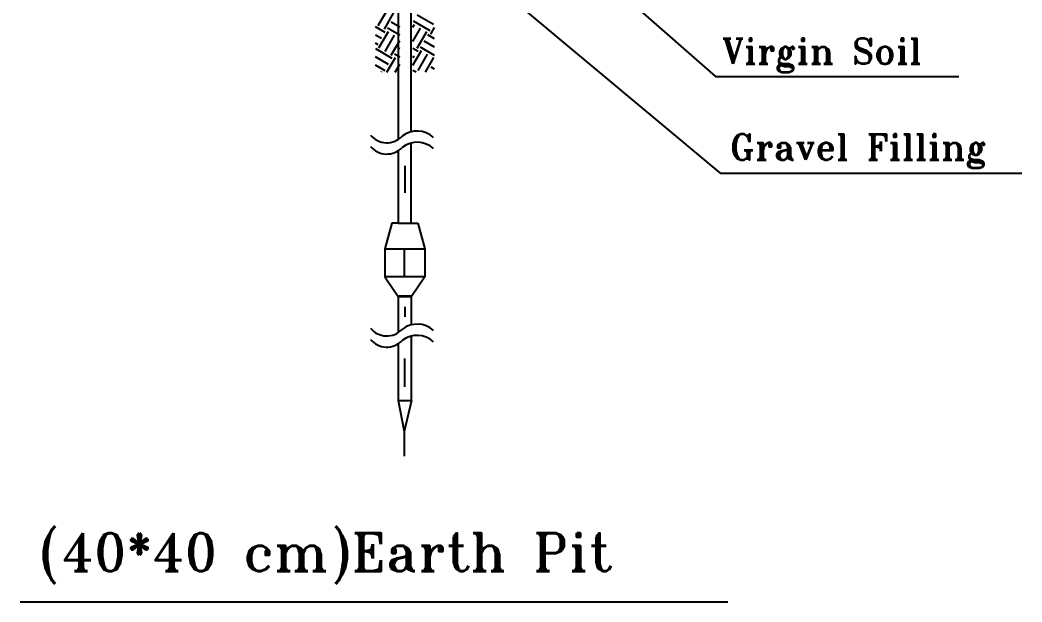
# Model space of a CAD drawing. Extents: x 152089 to 152185, y 180985 to 181226.
# Drawn here: x 152117.59 to 152123.07, y 181032.12 to 181035.29 of the extents above; entities that cross this region are included whole.
import ezdxf

# ---------------------------------------------------------------- set-up
doc = ezdxf.new("R2010")
doc.units = 0
doc.header["$LTSCALE"] = 3
doc.header["$MEASUREMENT"] = 0
doc.layers.get('0').update_dxf_attribs({"linetype": 'CONTINUOUS'})
doc.layers.add('DETAILS', color=9, linetype='CONTINUOUS')
doc.layers.add('POWER', color=54, linetype='CONTINUOUS')
doc.layers.add('INTERIOR', color=140, linetype='CONTINUOUS', lineweight=50)
doc.styles.add('ABED', font='romant.shx')
doc.styles.add('ROMANT', font='ROMANT.SHX')

msp = doc.modelspace()

# ---------------------------------------------------------------- linework, layer by layer
msp.add_line((152117.5936, 181032.1161), (152121.4598, 181032.1161))
at = {"layer": 'DETAILS', "linetype": 'ByBlock'}
for p, q in [((152119.6579, 181037.6707), (152119.6579, 181034.6417)), ((152119.7301, 181034.6844), (152119.7301, 181037.6707)), ((152119.6579, 181034.5803), (152119.6579, 181034.1855)), ((152119.7301, 181034.1855), (152119.7301, 181034.6231)), ((152119.6958, 181034.4986), (152119.6958, 181034.3504)), ((152119.6234, 181034.1855), (152119.5851, 181034.0452)), ((152119.6595, 181034.1855), (152119.6234, 181034.1855)), ((152119.6579, 181034.1855), (152119.7301, 181034.1855)), ((152119.7301, 181034.1855), (152119.7661, 181034.1855)), ((152119.7661, 181034.1855), (152119.8044, 181034.0452)), ((152119.5848, 181034.045), (152119.8043, 181034.045)), ((152119.5851, 181034.0452), (152119.5851, 181033.8922)), ((152119.6922, 181034.045), (152119.6922, 181033.8931)), ((152119.8044, 181034.0452), (152119.8044, 181033.8922)), ((152119.5848, 181033.8931), (152119.8043, 181033.8931)), ((152119.5851, 181033.8922), (152119.6582, 181033.7843)), ((152119.8044, 181033.8922), (152119.7313, 181033.7843)), ((152119.7313, 181033.7843), (152119.6582, 181033.7843)), ((152119.6582, 181033.7843), (152119.7313, 181033.7843)), ((152119.6586, 181033.786), (152119.6586, 181033.5874)), ((152119.7316, 181033.786), (152119.6586, 181033.786)), ((152119.7316, 181033.63), (152119.7316, 181033.786)), ((152119.6958, 181033.7274), (152119.6958, 181033.6736)), ((152119.7316, 181033.2166), (152119.7316, 181033.5687)), ((152119.6586, 181033.526), (152119.6586, 181033.2166)), ((152119.6941, 181033.4462), (152119.6941, 181033.2908)), ((152119.6586, 181033.2166), (152119.692, 181033.0472)), ((152119.6586, 181033.2166), (152119.7316, 181033.2166)), ((152119.7316, 181033.2166), (152119.692, 181033.0472)), ((152119.692, 181033.0472), (152119.692, 181032.9116))]:
    msp.add_line(p, q, dxfattribs=at)
for centre, radius, start, end in [((152119.7623, 181034.556), 0.1323, 47.4456, 128.4663), ((152119.5967, 181034.739), 0.115, 219.5498, 316.3622), ((152119.5967, 181034.6777), 0.115, 219.5498, 316.3622), ((152119.7623, 181034.4947), 0.1323, 47.4456, 128.4663), ((152119.5967, 181033.6842), 0.115, 219.5498, 316.3622), ((152119.7623, 181033.5013), 0.1323, 47.4456, 128.4663), ((152119.5967, 181033.6229), 0.115, 219.5498, 316.3622), ((152119.7623, 181033.44), 0.1323, 47.4456, 128.4663)]:
    msp.add_arc(centre, radius, start, end, dxfattribs=at)
at = {"layer": 'POWER', "linetype": 'ByBlock'}
for p, q in [((152119.5495, 181035.2645), (152119.6014, 181035.3544)), ((152119.5832, 181035.245), (152119.6352, 181035.335)), ((152119.8329, 181035.2358), (152119.7429, 181035.2878)), ((152119.8524, 181035.2695), (152119.7624, 181035.3215)), ((152119.588, 181035.2272), (152119.535, 181035.2578)), ((152119.6674, 181035.2113), (152119.601, 181035.2497)), ((152119.6674, 181035.2563), (152119.6204, 181035.2835)), ((152119.7396, 181035.256), (152119.7476, 181035.27)), ((152119.7396, 181035.1781), (152119.7814, 181035.2505)), ((152119.8376, 181035.2181), (152119.8577, 181035.2529)), ((152119.5685, 181035.1935), (152119.535, 181035.2128)), ((152119.5538, 181035.142), (152119.6057, 181035.232)), ((152119.5875, 181035.1225), (152119.6395, 181035.2125)), ((152119.6212, 181035.103), (152119.6674, 181035.1831)), ((152119.7632, 181035.1411), (152119.8151, 181035.2311)), ((152119.8577, 181035.1465), (152119.8004, 181035.1796)), ((152119.8577, 181035.1915), (152119.8199, 181035.2133)), ((152119.549, 181035.1597), (152119.535, 181035.1678)), ((152119.626, 181035.0853), (152119.536, 181035.1372)), ((152119.6674, 181035.1364), (152119.6585, 181035.1415)), ((152119.7679, 181035.1233), (152119.7396, 181035.1397)), ((152119.7396, 181035.0482), (152119.7857, 181035.1281)), ((152119.8577, 181035.1015), (152119.7809, 181035.1458)), ((152119.6065, 181035.0515), (152119.535, 181035.0928)), ((152119.5971, 181035.0093), (152119.6437, 181035.09)), ((152119.6674, 181035.0914), (152119.639, 181035.1078)), ((152119.7485, 181035.0896), (152119.7396, 181035.0947)), ((152119.7675, 181035.0186), (152119.8194, 181035.1086)), ((152119.8071, 181035.0093), (152119.8532, 181035.0891)), ((152119.587, 181035.0178), (152119.535, 181035.0478)), ((152119.535, 181035.0316), (152119.5355, 181035.0325)), ((152119.6421, 181035.0093), (152119.6674, 181035.0532)), ((152119.7575, 181035.0093), (152119.7396, 181035.0197)), ((152119.8577, 181035.0265), (152119.8384, 181035.0376)), ((152119.5672, 181035.0093), (152119.5693, 181035.0131))]:
    msp.add_line(p, q, dxfattribs=at)
for points in [[(152119.9577, 181035.6777), (152121.4167, 181034.4589), (152123.0653, 181034.4589)], [(152119.9577, 181035.6777), (152121.4167, 181034.4589), (152123.0653, 181034.4589)], [(152120.968, 181035.3567), (152121.3918, 181034.9864), (152122.7202, 181034.9864)]]:
    msp.add_lwpolyline(points, dxfattribs=at)

# ---------------------------------------------------------------- texts
at = {"layer": 'INTERIOR', "lineweight": -2, "style": 'ROMANT'}
msp.add_text('(40*40 cm)Earth Pit', height=0.206473, dxfattribs=at).set_placement((152117.6969, 181032.2847))
at = {"layer": 'POWER', "linetype": 'ByBlock', "style": 'ABED'}
for s, p in [('Virgin Soil', (152121.4274, 181035.055)), ('Gravel Filling', (152121.4705, 181034.531))]:
    msp.add_text(s, height=0.139294, dxfattribs=at).set_placement(p)

doc.saveas('drawing.dxf')
